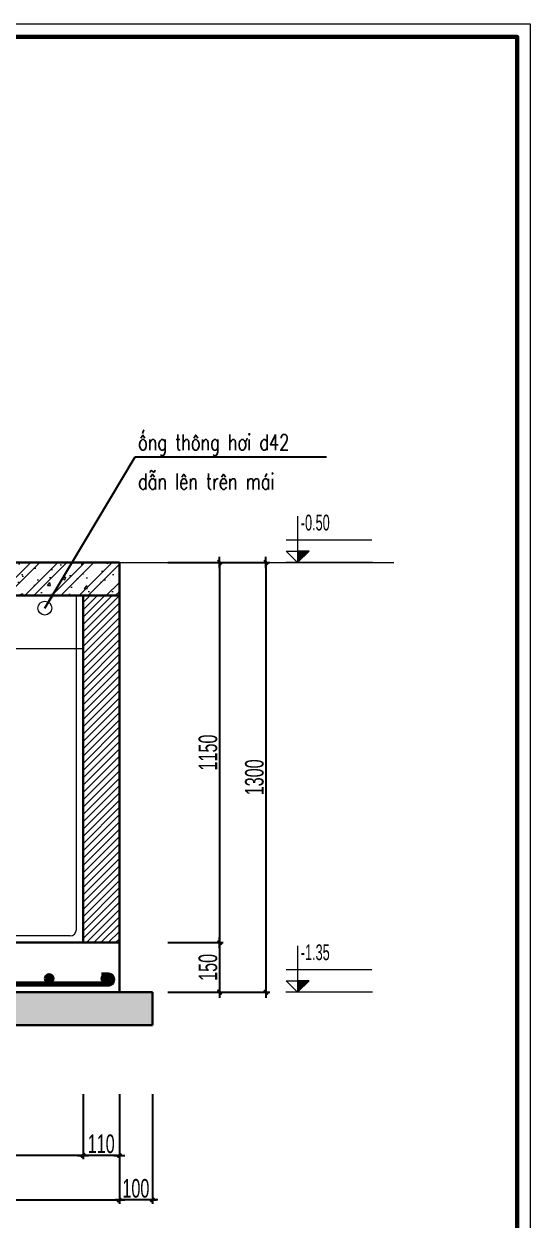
# Model space of a CAD drawing. Header units: millimetres. Extents: x 596422 to 1674380, y -367470 to 58862.
# Drawn here: x 1176965 to 1180032, y -46874 to -39636 of the extents above; entities that cross this region are included whole.
import ezdxf
from ezdxf.enums import TextEntityAlignment as Align

# ---------------------------------------------------------------- set-up
doc = ezdxf.new("R2010")
doc.units = ezdxf.units.MM
doc.header["$LTSCALE"] = 600
doc.header["$MEASUREMENT"] = 0
doc.linetypes.add('DASHDOT', pattern=[1, 0.5, -0.25, 0, -0.25])
doc.linetypes.add('HIDDEN', pattern=[0.375, 0.25, -0.125])
doc.layers.get('0').update_dxf_attribs({"lineweight": 0})
doc.layers.get('Defpoints').update_dxf_attribs({"lineweight": 0})
for name, color, linetype, lineweight in [('EG Dim', 8, 'Continuous', 18), ('EG Khac', 4, 'Continuous', 15), ('EG Net dam 1', 30, 'Continuous', 30), ('EG Net dam3', 1, 'Continuous', 70), ('EG Net truc', 8, 'DASHDOT', 13), ('LC Hatch', 252, 'Continuous', 9), ('LC Hatch @ 1', 252, 'Continuous', 9), ('LC ISO', 153, 'Continuous', 13), ('LC Khac', 4, 'Continuous', 9), ('LC MANH DUT', 35, 'HIDDEN', 5), ('LC Net dam3', 1, 'Continuous', 60), ('TEXT1', 3, 'Continuous', 18)]:
    doc.layers.add(name, color=color, linetype=linetype, lineweight=lineweight)
doc.layers.add('Khungten_LCDI', color=7, linetype='Continuous')
doc.layers.add('Kichthuoc', color=9, linetype='Continuous')
doc.styles.add('EG 3', font='italicc.shx', dxfattribs={"width": 0.75, "bigfont": 'romansvn.shx'})
doc.styles.add('EG Huy', font='vnsimli.shx', dxfattribs={"width": 0.75})
doc.styles.add('HOATBIF', font='hoatbif.shx', dxfattribs={"width": 0.65})
doc.styles.add('Khungten', font='VHAVAN.TTF', dxfattribs={"width": 0.9, "height": 5000})
doc.styles.add('LC 3', font='vnsimli.shx', dxfattribs={"width": 0.75})
doc.styles.add('Title', font='VHAVAN.TTF', dxfattribs={"width": 0.8})
doc.dimstyles.new('1-100', dxfattribs={"dimscale": 300, "dimtxt": 1.2, "dimasz": 0.25, "dimexe": 0.5, "dimexo": 0, "dimgap": 0.3, "dimtad": 1, "dimdec": 0, "dimzin": 0, "dimdsep": 46, "dimtxsty": 'HOATBIF', "dimblk1": 'DOT', "dimblk2": 'DOT', "dimsah": 1, "dimcen": -1, "dimdle": 1, "dimclrd": 256, "dimclre": 256, "dimclrt": 4, "dimadec": 3, "dimazin": 2, "dimtfac": 0.333333, "dimtdec": 0, "dimtix": 1, "dimtmove": 2, "dimatfit": 3, "dimldrblk": 'DOT', "dimfxl": 1, "dimtvp": 0.833333, "dimtolj": 1, "dimtzin": 0, "dimarcsym": 0})
doc.dimstyles.new('be phot$7', dxfattribs={"dimscale": 100, "dimtxt": 2.2, "dimasz": 1, "dimexe": 1, "dimexo": 0, "dimgap": 0.8, "dimtad": 1, "dimdec": 0, "dimzin": 0, "dimdsep": 46, "dimtxsty": 'EG 3', "dimblk": 'ARCHTICK', "dimcen": 0.09, "dimdle": 1, "dimclrd": 256, "dimclre": 256, "dimclrt": 3, "dimadec": 0, "dimazin": 0, "dimtfac": 1, "dimtdec": 0, "dimtix": 1, "dimtmove": 0, "dimatfit": 3, "dimfxl": 1, "dimtolj": 1, "dimtzin": 0, "dimarcsym": 0})

# ---------------------------------------------------------------- blocks, each defined once
blk = doc.blocks.new('theptron1')
at = {"layer": 'LC Net dam3'}
for p, q in [((-0.5, 0), (0.5, 0)), ((-0.35, 0.35), (0.35, -0.35)), ((0.35, 0.35), (-0.35, -0.35)), ((0, 0.5), (0, -0.5))]:
    blk.add_line(p, q, dxfattribs=at)
blk.add_circle((0, 0), 0.5, dxfattribs=at)
blk = doc.blocks.new('DOT')
at = {"layer": 'Kichthuoc'}
blk.add_line((-3, 0), (3, 0), dxfattribs=at)
at = {"layer": 'Kichthuoc', "color": 4}
blk.add_line((-1, -1), (1, 1), dxfattribs=at)
blk.add_lwpolyline([(0.5, 1), (-1, -0.5), (-0.5, -1), (1, 0.5)], close=True, dxfattribs=at)
blk = doc.blocks.new('*D922')
at = {"layer": 'Defpoints', "color": 0, "transparency": 16777216}
for p in [(1177543.5, -46113.2), (1177743.5, -46113.2), (1177543.5, -46752.5)]:
    blk.add_point(p, dxfattribs=at)
at = {"layer": 'EG Dim', "lineweight": -2, "transparency": 16777216}
for p, q in [((1177543.5, -46113.2), (1177543.5, -46775)), ((1177743.5, -46113.2), (1177743.5, -46775)), ((1177532.2, -46752.5), (1177521, -46752.5)), ((1177743.5, -46752.5), (1177543.5, -46752.5)), ((1177754.7, -46752.5), (1177766, -46752.5))]:
    blk.add_line(p, q, dxfattribs=at)
at = {"layer": 'EG Dim', "lineweight": -2, "transparency": 16777216, "xscale": 11.25, "yscale": 11.25, "zscale": 11.25}
blk.add_blockref('DOT', (1177543.5, -46752.5), dxfattribs=at)
at = {"layer": 'EG Dim', "lineweight": -2, "transparency": 16777216, "xscale": 11.25, "yscale": 11.25, "zscale": 11.25, "rotation": 180}
blk.add_blockref('DOT', (1177743.5, -46752.5), dxfattribs=at)
at = {"layer": 'EG Dim', "color": 4, "transparency": 16777216, "insert": (1177643.5, -46682.7), "char_height": 112.5, "attachment_point": 5, "style": 'HOATBIF'}
blk.add_mtext('\\A1;100', dxfattribs=at)
blk = doc.blocks.new('_Dot')
at = {"color": 0, "linetype": 'ByBlock', "lineweight": -2}
blk.add_line((-0.5, 0), (-1, 0), dxfattribs=at)
at = {"color": 0, "linetype": 'ByBlock', "const_width": 0.5}
blk.add_lwpolyline([(-0.25, 0, 1), (0.25, 0, 1)], format="xyb", close=True, dxfattribs=at)
blk = doc.blocks.new('*D923')
at = {"layer": 'Defpoints', "color": 0, "transparency": 16777216}
for p in [(1177323.5, -46113.2), (1177543.5, -46113.2), (1177323.5, -46483.1)]:
    blk.add_point(p, dxfattribs=at)
at = {"layer": 'EG Dim', "lineweight": -2, "transparency": 16777216}
for p, q in [((1177323.5, -46113.2), (1177323.5, -46505.6)), ((1177543.5, -46113.2), (1177543.5, -46505.6)), ((1177532.2, -46483.1), (1177334.7, -46483.1))]:
    blk.add_line(p, q, dxfattribs=at)
at = {"layer": 'EG Dim', "lineweight": -2, "transparency": 16777216, "xscale": 11.25, "yscale": 11.25, "zscale": 11.25, "rotation": 180}
blk.add_blockref('DOT', (1177323.5, -46483.1), dxfattribs=at)
at = {"layer": 'EG Dim', "lineweight": -2, "transparency": 16777216, "xscale": 11.25, "yscale": 11.25, "zscale": 11.25}
blk.add_blockref('DOT', (1177543.5, -46483.1), dxfattribs=at)
at = {"layer": 'EG Dim', "color": 4, "transparency": 16777216, "insert": (1177433.5, -46413.3), "char_height": 112.5, "attachment_point": 5, "style": 'HOATBIF'}
blk.add_mtext('\\A1;110', dxfattribs=at)
blk = doc.blocks.new('*D924')
at = {"layer": 'Defpoints', "color": 0, "transparency": 16777216}
for p in [(1175223.5, -46113.2), (1177323.5, -46113.2), (1175223.5, -46483.1)]:
    blk.add_point(p, dxfattribs=at)
at = {"layer": 'EG Dim', "lineweight": -2, "transparency": 16777216}
for p, q in [((1175223.5, -46113.2), (1175223.5, -46505.6)), ((1177323.5, -46113.2), (1177323.5, -46505.6)), ((1177312.2, -46483.1), (1175234.7, -46483.1))]:
    blk.add_line(p, q, dxfattribs=at)
at = {"layer": 'EG Dim', "lineweight": -2, "transparency": 16777216, "xscale": 11.25, "yscale": 11.25, "zscale": 11.25, "rotation": 180}
blk.add_blockref('DOT', (1175223.5, -46483.1), dxfattribs=at)
at = {"layer": 'EG Dim', "lineweight": -2, "transparency": 16777216, "xscale": 11.25, "yscale": 11.25, "zscale": 11.25}
blk.add_blockref('DOT', (1177323.5, -46483.1), dxfattribs=at)
at = {"layer": 'EG Dim', "color": 4, "transparency": 16777216, "insert": (1176273.5, -46413.3), "char_height": 112.5, "attachment_point": 5, "style": 'HOATBIF'}
blk.add_mtext('\\A1;1050', dxfattribs=at)
blk = doc.blocks.new('*D929')
at = {"layer": 'Defpoints', "color": 0, "transparency": 16777216}
for p in [(1173543.5, -46113.2), (1177543.5, -46113.2), (1177543.5, -46752.5)]:
    blk.add_point(p, dxfattribs=at)
at = {"layer": 'EG Dim', "lineweight": -2, "transparency": 16777216}
for p, q in [((1173543.5, -46113.2), (1173543.5, -46775)), ((1177543.5, -46113.2), (1177543.5, -46775)), ((1173554.7, -46752.5), (1177532.2, -46752.5))]:
    blk.add_line(p, q, dxfattribs=at)
at = {"layer": 'EG Dim', "lineweight": -2, "transparency": 16777216, "xscale": 11.25, "yscale": 11.25, "zscale": 11.25, "rotation": 180}
blk.add_blockref('DOT', (1173543.5, -46752.5), dxfattribs=at)
at = {"layer": 'EG Dim', "lineweight": -2, "transparency": 16777216, "xscale": 11.25, "yscale": 11.25, "zscale": 11.25}
blk.add_blockref('DOT', (1177543.5, -46752.5), dxfattribs=at)
at = {"layer": 'EG Dim', "color": 4, "transparency": 16777216, "insert": (1175543.5, -46682.7), "char_height": 112.5, "attachment_point": 5, "style": 'HOATBIF'}
blk.add_mtext('\\A1;2000', dxfattribs=at)
blk = doc.blocks.new('CT')
at = {"layer": 'LC Khac'}
blk.add_hatch(color=252, dxfattribs=at).paths.add_polyline_path([(3.25, 1.6), (1.64, 1.6), (1.64, 0)])
at = {"layer": 'LC Khac', "color": 9, "ltscale": 50}
for p, q in [((0.05, 3.14), (12, 3.14)), ((12.09, 0), (0, 0))]:
    blk.add_line(p, q, dxfattribs=at)
for points in [[(1.64, 6.43), (1.64, 0)], [(1.64, 0), (0.03, 1.6), (1.64, 1.6)], [(1.64, 0), (3.25, 1.6), (1.64, 1.6)]]:
    blk.add_lwpolyline(points, dxfattribs=at)
at = {"layer": 'LC Khac', "color": 3, "style": 'LC 3', "width": 0.75}
blk.add_attdef('CT', (1.91, 3.5), '', height=2.2, dxfattribs=at)
blk = doc.blocks.new('*D1014')
at = {"layer": 'Defpoints', "color": 0, "transparency": 16777216}
for p in [(1177837.4, -42895), (1177837.4, -45495), (1178431.7, -45495)]:
    blk.add_point(p, dxfattribs=at)
at = {"layer": 'EG Dim', "lineweight": -2, "transparency": 16777216}
for p, q in [((1177837.4, -42895), (1178454.2, -42895)), ((1178431.7, -42906.3), (1178431.7, -45483.8)), ((1177837.4, -45495), (1178454.2, -45495))]:
    blk.add_line(p, q, dxfattribs=at)
at = {"layer": 'EG Dim', "lineweight": -2, "transparency": 16777216, "xscale": 11.25, "yscale": 11.25, "zscale": 11.25}
for p, rotation in [((1178431.7, -42895), 90), ((1178431.7, -45495), 270)]:
    blk.add_blockref('DOT', p, dxfattribs=dict(at, rotation=rotation))
at = {"layer": 'EG Dim', "color": 4, "transparency": 16777216, "insert": (1178362, -44195), "char_height": 112.5, "attachment_point": 5, "rotation": 90, "style": 'HOATBIF'}
blk.add_mtext('\\A1;1300', dxfattribs=at)
blk = doc.blocks.new('_ArchTick')
at = {"color": 0, "linetype": 'ByBlock', "const_width": 0.15}
blk.add_lwpolyline([(-0.5, -0.5), (0.5, 0.5)], dxfattribs=at)
blk = doc.blocks.new('*D1022')
at = {"layer": 'Defpoints', "color": 0, "transparency": 16777216}
for p in [(1177837.4, -42895), (1177837.4, -45195), (1178150.5, -45195)]:
    blk.add_point(p, dxfattribs=at)
at = {"layer": 'EG Dim', "lineweight": -2, "transparency": 16777216}
for p, q in [((1177837.4, -42895), (1178173, -42895)), ((1178150.5, -42906.3), (1178150.5, -45183.8)), ((1177837.4, -45195), (1178173, -45195))]:
    blk.add_line(p, q, dxfattribs=at)
at = {"layer": 'EG Dim', "lineweight": -2, "transparency": 16777216, "xscale": 11.25, "yscale": 11.25, "zscale": 11.25}
for p, rotation in [((1178150.5, -42895), 90), ((1178150.5, -45195), 270)]:
    blk.add_blockref('DOT', p, dxfattribs=dict(at, rotation=rotation))
at = {"layer": 'EG Dim', "color": 4, "transparency": 16777216, "insert": (1178080.7, -44045), "char_height": 112.5, "attachment_point": 5, "rotation": 90, "style": 'HOATBIF'}
blk.add_mtext('\\A1;1150', dxfattribs=at)
blk = doc.blocks.new('*D1023')
at = {"layer": 'Defpoints', "color": 0, "transparency": 16777216}
for p in [(1177837.4, -45195), (1177837.4, -45495), (1178150.5, -45495)]:
    blk.add_point(p, dxfattribs=at)
at = {"layer": 'EG Dim', "lineweight": -2, "transparency": 16777216}
for p, q in [((1177837.4, -45195), (1178173, -45195)), ((1178150.5, -45206.3), (1178150.5, -45483.8)), ((1177837.4, -45495), (1178173, -45495))]:
    blk.add_line(p, q, dxfattribs=at)
at = {"layer": 'EG Dim', "lineweight": -2, "transparency": 16777216, "xscale": 11.25, "yscale": 11.25, "zscale": 11.25}
for p, rotation in [((1178150.5, -45195), 90), ((1178150.5, -45495), 270)]:
    blk.add_blockref('DOT', p, dxfattribs=dict(at, rotation=rotation))
at = {"layer": 'EG Dim', "color": 4, "transparency": 16777216, "insert": (1178080.7, -45345), "char_height": 112.5, "attachment_point": 5, "rotation": 90, "style": 'HOATBIF'}
blk.add_mtext('\\A1;150', dxfattribs=at)
blk = doc.blocks.new('LCDI-new')
at = {"layer": 'Defpoints', "lineweight": 0}
blk.add_lwpolyline([(-1626044.71, 488105.01), (-1626044.71, 488402.01), (-1625624.71, 488402.01), (-1625624.71, 488105.01)], close=True, dxfattribs=at)
at = {"layer": 'Khungten_LCDI', "color": 5, "lineweight": 25}
blk.add_line((-1625626.71, 488107.01), (-1625626.71, 488400.01), dxfattribs=at)
at = {"layer": 'Khungten_LCDI', "color": 5, "lineweight": 60}
blk.add_lwpolyline([(-1626032.71, 488107.01), (-1626032.71, 488400.01), (-1625626.71, 488400.01), (-1625626.71, 488107.01)], close=True, dxfattribs=at)
at = {"color": 2, "style": 'Title', "width": 1.824646}
for tag, p, p2 in [('TENBANVE1', (-1625663.58, 488164.65), (-1625629.32, 488164.65)), ('TENBANVE2', (-1625663.58, 488157.89), (-1625629.32, 488157.89))]:
    blk.add_attdef(tag, text='', height=2.5, dxfattribs=at).set_placement(p, p2, align=Align.FIT)
at = {"color": 7, "style": 'Khungten', "width": 0.8}
for tag, p in [('REVISION', (-1625637.72, 488146.05)), ('NGAYHT', (-1625637.25, 488137.42))]:
    blk.add_attdef(tag, text='', height=2, dxfattribs=at).set_placement(p, align=Align.CENTER)
at = {"color": 2, "style": 'Title', "width": 0.7}
blk.add_attdef('SOBANVE', text='', height=2.5, dxfattribs=at).set_placement((-1625637.09, 488114.55), align=Align.CENTER)

msp = doc.modelspace()

# ---------------------------------------------------------------- hatches: boundary and pattern name
at = {"layer": 'LC Hatch'}
h = msp.add_hatch(dxfattribs=at)
h.set_pattern_fill('BTCT', color=256, scale=31, style=0)
h.set_pattern_definition([(50, (1164401.13, -12097.67), (222.3507, -19.4532), [23.25, -255.75]), (355, (1164401.13, -12097.67), (-43.0129, 233.1796), [18.6, -204.6]), (100.4514, (1164419.66, -12099.29), (179.3379, 213.7263), [19.7595, -217.354]), (46.1842, (1164401.13, -12035.67), (330.8447, -51.311), [34.875, -383.625]), (96.6356, (1164428.7, -12039.94), (289.7454, 301.9765), [29.6392, -326.031]), (351.1842, (1164401.13, -12035.67), (289.7452, 301.9768), [27.9, -306.9]), (21, (1164432.13, -12051.17), (185.0412, -124.8119), [23.25, -255.75]), (326, (1164432.13, -12051.17), (75.4278, 224.7965), [18.6, -204.6]), (71.4514, (1164447.55, -12061.57), (260.469, 99.9845), [19.7595, -217.354]), (37.5, (1164401.126, -12097.665), (3.76956, 103.1971), [0, -202.12, 0, -207.7, 0, -205.375]), (7.5, (1164401.13, -12097.67), (81.55156, 122.26763), [0, -118.42, 0, -197.47, 0, -78.275]), (327.5, (1164332, -12097.665), (165.48496, -6.99201), [0, -77.5, 0, -241.8, 0, -320.85]), (317.5, (1164301, -12097.67), (180.7877, 31.03254), [0, -100.75, 0, -160.58, 0, -227.85]), (45, (1164401.13, -12097.67), (-82.20116, 82.20116), []), (45, (1164455.93, -12097.67), (-82.20116, 82.20116), [])])
edge = h.paths.add_edge_path(flags=16)
edge.add_line((1176509.6, -42998.8), (1176509.6, -43035))
edge.add_line((1176509.6, -43035), (1176367.7, -43035))
edge.add_line((1176367.7, -43035), (1176367.7, -43095))
edge.add_line((1176367.7, -43095), (1176509.6, -43095))
h.paths.add_polyline_path([(1177543.5, -43095), (1177543.5, -42895), (1173543.5, -42895), (1173543.5, -43095)])
h = msp.add_hatch(dxfattribs=at)
h.set_pattern_fill('AR-CONC', color=256, scale=20, style=0)
h.set_pattern_definition([(50, (1164801.13, -12897.67), (143.45204, -12.55043), [15, -165]), (355, (1164801.13, -12897.67), (-27.75027, 150.4384), [12, -132]), (100.4514, (1164813.08, -12898.71), (115.7019, 137.8879), [12.74804, -140.2284]), (46.1842, (1164801.13, -12857.67), (213.4482, -33.1038), [22.5, -247.5]), (96.6356, (1164818.91, -12860.42), (186.9325, 194.8236), [19.122, -210.3426]), (351.1842, (1164801.13, -12857.67), (186.9324, 194.8237), [18, -198]), (21, (1164821.13, -12867.67), (119.3814, -80.52378), [15, -165]), (326, (1164821.13, -12867.67), (48.66307, 145.03), [12, -132]), (71.4514, (1164831.07, -12874.38), (168.0445, 64.5061), [12.74804, -140.2284]), (37.5, (1164801.126, -12897.665), (2.43197, 66.57877), [0, -130.4, 0, -134, 0, -132.5]), (7.5, (1164801.126, -12897.665), (52.61391, 78.88234), [0, -76.4, 0, -127.4, 0, -50.5]), (327.5, (1164756.526, -12897.665), (106.76449, -4.510974), [0, -50, 0, -156, 0, -207]), (317.5, (1164736.53, -12897.665), (116.63723, 20.021), [0, -65, 0, -103.6, 0, -147])])
h.paths.add_polyline_path([(1177743.5, -45695), (1177743.5, -45495), (1173343.5, -45495), (1173343.5, -45695)])
at = {"layer": 'LC Hatch @ 1'}
h = msp.add_hatch(dxfattribs=at)
h.set_pattern_fill('ANSI31', color=256, scale=250, style=0)
h.set_pattern_definition([(45, (-375831.655, -155784.096), (-22.0970869, 22.0970869), [])])
h.paths.add_polyline_path([(1177323.5, -45195), (1177543.5, -45195), (1177543.5, -43095), (1177323.5, -43095)])

# ---------------------------------------------------------------- linework, layer by layer
at = {"layer": 'EG Net dam 1'}
for p, q in [((1177543.5, -42895), (1173543.5, -42895)), ((1177543.5, -43095), (1177543.5, -42895)), ((1177543.5, -43095), (1173543.5, -43095)), ((1177323.5, -45195), (1177323.5, -43095)), ((1177543.5, -45495), (1177543.5, -43095)), ((1177103.5, -45195), (1173983.5, -45195)), ((1177543.5, -45195), (1177103.5, -45195)), ((1177743.5, -45495), (1173343.5, -45495)), ((1177743.5, -45695), (1177743.5, -45495)), ((1177743.5, -45695), (1173343.5, -45695))]:
    msp.add_line(p, q, dxfattribs=at)
at = {"layer": 'EG Net dam3'}
msp.add_lwpolyline([(1173655.5, -45392.8), (1173612.1, -45392.8, 0.414214), (1173587.4, -45417.5), (1173587.4, -45420.3, 0.414214), (1173612.1, -45445), (1177424.1, -45445), (1177478.4, -45445, 0.414214), (1177503.1, -45420.3), (1177503.1, -45417.5, 0.414214), (1177478.4, -45392.8), (1177434.9, -45392.8)], format="xyb", dxfattribs=at)
at = {"layer": 'EG Net truc', "ltscale": 400}
msp.add_line((1177543.5, -42895), (1179206.1, -42895), dxfattribs=at)
at = {"layer": 'LC ISO'}
for p, q in [((1177283.5, -45114.8), (1177283.5, -43095)), ((1177245.8, -45155), (1175303.5, -45155))]:
    msp.add_line(p, q, dxfattribs=at)
msp.add_circle((1177091.8, -43170.7), 42, dxfattribs=at)
msp.add_arc((1177243.5, -45114.8), 40, 270, 0, dxfattribs=at)
at = {"layer": 'LC MANH DUT', "ltscale": 200}
msp.add_line((1175223.5, -43415), (1177323.5, -43415), dxfattribs=at)

# ---------------------------------------------------------------- block references
at = {"layer": 'EG Dim'}
ref = msp.add_blockref('CT', (1178552.3, -42895), dxfattribs=dict(at, xscale=43.48400356573984, yscale=43.48400356573984, zscale=43.48400356573984))
ref.add_attrib('CT', '-0.50', (1178643.1, -42701.3), dxfattribs={"layer": 'EG Khac', "color": 3, "height": 95.66, "style": 'HOATBIF', "width": 0.6})
ref = msp.add_blockref('CT', (1178552.3, -45495), dxfattribs=dict(at, xscale=43.48400356573984, yscale=43.48400356573984, zscale=43.48400356573984))
ref.add_attrib('CT', '-1.35', (1178643.1, -45301.3), dxfattribs={"layer": 'EG Khac', "color": 3, "height": 95.66, "style": 'HOATBIF', "width": 0.6})
at = {"layer": 'EG Net dam3', "yscale": 40.00000000023283, "rotation": 180}
for p, xscale, zscale in [((1177118.1, -45413), -40.00000000023283, 40.00000000021207), ((1177461.5, -45413), 40.00000000023283, 40.00000000023283)]:
    msp.add_blockref('theptron1', p, dxfattribs=dict(at, xscale=xscale, zscale=zscale))
at = {"layer": 'Kichthuoc', "xscale": 39.13560221205366, "yscale": 39.13560221205366, "zscale": 39.13560221205366}
msp.add_blockref('LCDI-new', (64799834.3, -19153542.7), dxfattribs=at)

# ---------------------------------------------------------------- texts
at = {"layer": 'TEXT1', "color": 3, "style": 'EG Huy', "width": 0.75}
for s, p in [('èng th«ng h¬i d42', (1177657.1, -42215.4)), ('dÉn lªn trªn m¸i', (1177657.1, -42452.5))]:
    msp.add_text(s, height=95.665, dxfattribs=at).set_placement(p)

# ---------------------------------------------------------------- dimensions: what is measured, and where the dimension line sits
at = {"layer": 'EG Dim'}
for base, p1, p2, angle, picture, middle in [((1178431.7, -45495), (1177837.4, -42895), (1177837.4, -45495), 90, '*D1014', (1178362, -44195)), ((1178150.5, -45195), (1177837.4, -42895), (1177837.4, -45195), 90, '*D1022', (1178080.7, -44045)), ((1178150.5, -45495), (1177837.4, -45195), (1177837.4, -45495), 90, '*D1023', (1178080.7, -45345)), ((1177543.5, -46752.5), (1173543.5, -46113.2), (1177543.5, -46113.2), 180, '*D929', (1175543.5, -46682.7)), ((1175223.5, -46483.1), (1177323.5, -46113.2), (1175223.5, -46113.2), 180, '*D924', (1176273.5, -46413.3)), ((1177323.5, -46483.1), (1177543.5, -46113.2), (1177323.5, -46113.2), 180, '*D923', (1177433.5, -46413.3)), ((1177543.5, -46752.5), (1177743.5, -46113.2), (1177543.5, -46113.2), 180, '*D922', (1177643.5, -46682.7))]:
    dim = msp.add_linear_dim(base=base, p1=p1, p2=p2, angle=angle, dimstyle='1-100', override={"dimscale": 45, "dimtxt": 2.5, "dimlfac": 0.5}, dxfattribs=at)
    dim.commit()
    dim.dimension.update_dxf_attribs({"geometry": picture, "text_midpoint": middle})

# ---------------------------------------------------------------- leaders
at = {"layer": 'LC ISO'}
msp.add_leader([(1177091.8, -43170.7), (1177639.1, -42256.5), (1178798.7, -42256.5)], dimstyle='be phot$7', override={"dimtad": 0}, dxfattribs=at)

doc.saveas('drawing.dxf')
